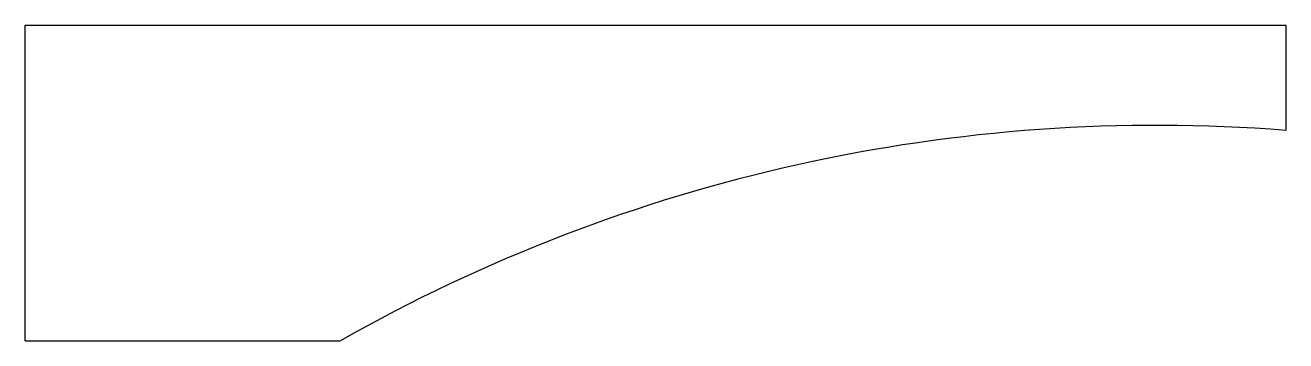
# Model space of a CAD drawing. Extents: x -57 to 183, y 113 to 173.
import ezdxf

# ---------------------------------------------------------------- set-up
doc = ezdxf.new("R2010")
doc.units = 0
doc.layers.get('0').update_dxf_attribs({"linetype": 'CONTINUOUS'})

msp = doc.modelspace()

# ---------------------------------------------------------------- linework, layer by layer
for p, q in [((-57.07, 112.91), (-57.07, 172.91)), ((-57.07, 172.91), (182.93, 172.91)), ((182.93, 172.91), (182.93, 152.91)), ((-57.07, 112.91), (2.93, 112.91))]:
    msp.add_line(p, q)
msp.add_arc((158.37, -161.54), 315.41, 85.5328, 119.5248)

doc.saveas('drawing.dxf')
